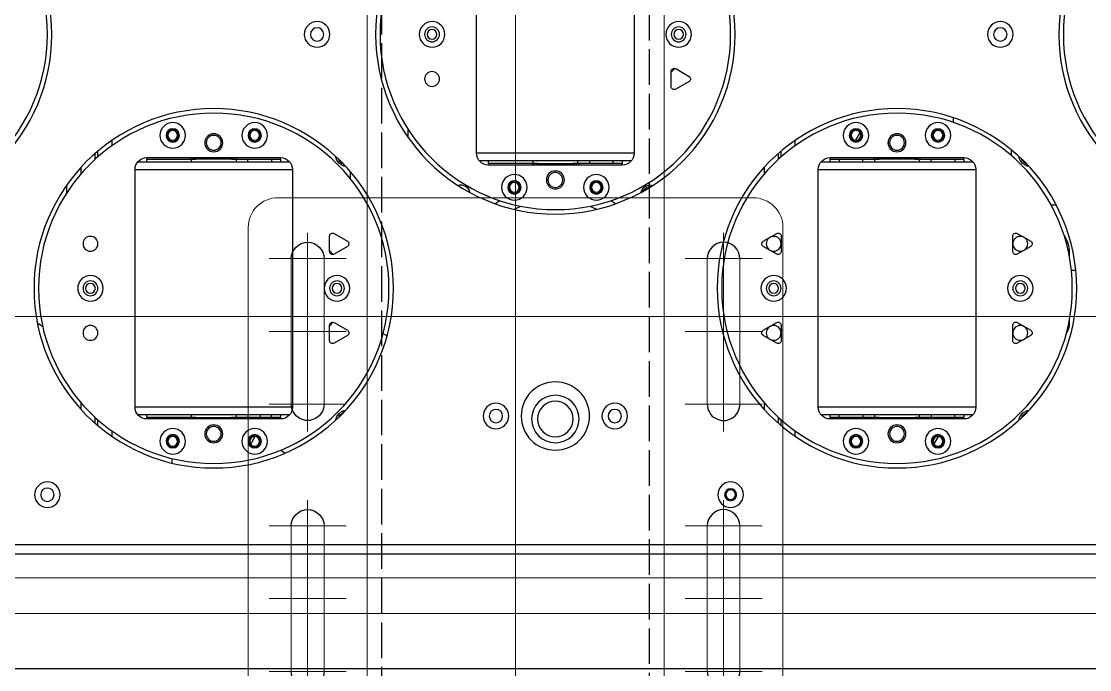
# Model space of a CAD drawing. Header units: millimetres. Extents: x 845401 to 948039, y 511594 to 550263.
# Drawn here: x 912051.9 to 912411.5, y 531272.8 to 531491.1 of the extents above; entities that cross this region are included whole.
import ezdxf

# ---------------------------------------------------------------- set-up
doc = ezdxf.new("R2010")
doc.units = ezdxf.units.MM
doc.linetypes.add('ACAD_ISO02W100', pattern=[15, 12, -3])
doc.linetypes.add('CENTER', pattern=[0])
doc.layers.add('00', color=7, linetype='Continuous')
doc.layers.add('虚线', color=4, linetype='ACAD_ISO02W100')
for name, color, linetype, lineweight in [('8101-0023040DXF_CONTINUOUS_LINE', 7, 'Continuous', 18), ('A-剖-0.10mm.......SECT-L01', 255, 'Continuous', 18), ('中心线', 1, 'CENTER', 9), ('粗实线', 7, 'Continuous', 30)]:
    doc.layers.add(name, color=color, linetype=linetype, lineweight=lineweight)

# ---------------------------------------------------------------- blocks, each defined once
blk = doc.blocks.new('1260包胶摆轮')
at = {"color": 7, "linetype": 'Continuous', "lineweight": 25}
for p, q in [((4843148.78, 879143.7), (4841954.98, 879143.7)), ((4843148.18, 879146.8), (4841955.59, 879146.8)), ((4842250.38, 879116.16), (4842250.38, 879114.61)), ((4842224.38, 879100.67), (4842224.38, 879102.69)), ((4842224.38, 879100.8), (4842224.52, 879100.8)), ((4842225.38, 879103.55), (4842225.38, 879101.57)), ((4842286.88, 879101.3), (4842241.88, 879101.3)), ((4842286.88, 879101.3), (4842241.88, 879101.3)), ((4842241.88, 879100.8), (4842241.88, 879101.3)), ((4842241.88, 879100.8), (4842241.88, 879101.3)), ((4842256.63, 879100.8), (4842241.88, 879100.8)), ((4842241.88, 879100.8), (4842241.88, 879099.8)), ((4842256.63, 879100.8), (4842241.88, 879100.8)), ((4842241.88, 879100.8), (4842241.88, 879099.8)), ((4842256.63, 879101.3), (4842256.63, 879100.8)), ((4842256.63, 879101.3), (4842256.63, 879100.8)), ((4842257.22, 879100.8), (4842256.63, 879100.8)), ((4842256.88, 879100.8), (4842256.88, 879099.8)), ((4842257.8, 879100.8), (4842257.22, 879100.8)), ((4842258.38, 879100.8), (4842257.8, 879100.8)), ((4842258.38, 879101.3), (4842258.38, 879100.8)), ((4842258.38, 879100.8), (4842264.38, 879100.8)), ((4842264.38, 879100.8), (4842270.38, 879100.8)), ((4842270.38, 879100.8), (4842270.38, 879101.3)), ((4842270.97, 879100.8), (4842270.38, 879100.8)), ((4842271.54, 879100.8), (4842270.97, 879100.8)), ((4842272.13, 879100.8), (4842271.54, 879100.8)), ((4842271.88, 879099.8), (4842271.88, 879100.8)), ((4842272.13, 879100.8), (4842272.13, 879101.3)), ((4842272.13, 879100.8), (4842272.13, 879101.3)), ((4842286.88, 879100.8), (4842272.13, 879100.8)), ((4842286.88, 879100.8), (4842272.13, 879100.8)), ((4842275.88, 879099.8), (4842275.88, 879100.8)), ((4842275.88, 879099.8), (4842275.88, 879100.8)), ((4842280.14, 879099.8), (4842279.9, 879100.8)), ((4842280.13, 879099.8), (4842279.9, 879100.8)), ((4842283.88, 879100.8), (4842283.88, 879099.8)), ((4842283.88, 879100.8), (4842283.88, 879099.8)), ((4842286.88, 879101.3), (4842286.88, 879100.8)), ((4842286.88, 879101.3), (4842286.88, 879100.8)), ((4842286.88, 879099.8), (4842286.88, 879100.8)), ((4842286.88, 879099.8), (4842286.88, 879100.8)), ((4842306.33, 879100.8), (4842306.43, 879100.8)), ((4842454.38, 879100.67), (4842454.38, 879102.69)), ((4842454.38, 879100.8), (4842454.52, 879100.8)), ((4842455.38, 879103.55), (4842455.38, 879101.57)), ((4842516.88, 879101.3), (4842471.88, 879101.3)), ((4842516.88, 879101.3), (4842471.88, 879101.3)), ((4842471.88, 879100.8), (4842471.88, 879101.3)), ((4842471.88, 879100.8), (4842471.88, 879101.3)), ((4842486.63, 879100.8), (4842471.88, 879100.8)), ((4842471.88, 879100.8), (4842471.88, 879099.8)), ((4842486.63, 879100.8), (4842471.88, 879100.8)), ((4842471.88, 879100.8), (4842471.88, 879099.8)), ((4842474.88, 879100.8), (4842474.88, 879099.8)), ((4842482.88, 879099.8), (4842482.88, 879100.8)), ((4842486.63, 879101.3), (4842486.63, 879100.8)), ((4842486.63, 879101.3), (4842486.63, 879100.8)), ((4842487.22, 879100.8), (4842486.63, 879100.8)), ((4842486.88, 879100.8), (4842486.88, 879099.8)), ((4842487.8, 879100.8), (4842487.22, 879100.8)), ((4842488.38, 879100.8), (4842487.8, 879100.8)), ((4842488.38, 879101.3), (4842488.38, 879100.8)), ((4842488.38, 879100.8), (4842494.38, 879100.8)), ((4842494.38, 879100.8), (4842500.38, 879100.8)), ((4842500.38, 879100.8), (4842500.38, 879101.3)), ((4842500.97, 879100.8), (4842500.38, 879100.8)), ((4842501.54, 879100.8), (4842500.97, 879100.8)), ((4842502.13, 879100.8), (4842501.54, 879100.8)), ((4842501.88, 879099.8), (4842501.88, 879100.8)), ((4842502.13, 879100.8), (4842502.13, 879101.3)), ((4842502.13, 879100.8), (4842502.13, 879101.3)), ((4842516.88, 879100.8), (4842502.13, 879100.8)), ((4842516.88, 879100.8), (4842502.13, 879100.8)), ((4842505.88, 879099.8), (4842505.88, 879100.8)), ((4842513.88, 879100.8), (4842513.88, 879099.8)), ((4842516.88, 879101.3), (4842516.88, 879100.8)), ((4842516.88, 879101.3), (4842516.88, 879100.8)), ((4842516.88, 879099.8), (4842516.88, 879100.8)), ((4842516.88, 879099.8), (4842516.88, 879100.8)), ((4842536.33, 879100.8), (4842536.43, 879100.8)), ((4842237.88, 879097.3), (4842237.88, 879017.3)), ((4842237.88, 879097.3), (4842237.88, 879017.3)), ((4842238.76, 879099.8), (4842264.38, 879099.8)), ((4842264.38, 879099.8), (4842290, 879099.8)), ((4842290.88, 879017.3), (4842290.88, 879097.3)), ((4842290.88, 879017.3), (4842290.88, 879097.3)), ((4842467.88, 879097.3), (4842467.88, 879017.3)), ((4842467.88, 879097.3), (4842467.88, 879017.3)), ((4842468.76, 879099.8), (4842494.38, 879099.8)), ((4842494.38, 879099.8), (4842520, 879099.8)), ((4842520.88, 879017.3), (4842520.88, 879097.3)), ((4842520.88, 879017.3), (4842520.88, 879097.3)), ((4842303.38, 879074.9), (4842303.38, 879069.7)), ((4842303.38, 879074.9), (4842303.38, 879069.7)), ((4842309.38, 879073.16), (4842304.88, 879075.76)), ((4842309.38, 879073.16), (4842304.88, 879075.76)), ((4842453.88, 879075.76), (4842449.38, 879073.16)), ((4842455.38, 879069.7), (4842455.38, 879074.9)), ((4842533.38, 879074.9), (4842533.38, 879069.7)), ((4842539.38, 879073.16), (4842534.88, 879075.76)), ((4842304.88, 879068.83), (4842309.38, 879071.43)), ((4842304.88, 879068.83), (4842309.38, 879071.43)), ((4842322.66, 879073.54), (4842322.57, 879073.21)), ((4842449.38, 879071.43), (4842453.88, 879068.83)), ((4842534.88, 879068.83), (4842539.38, 879071.43)), ((4842304.63, 879068.73), (4842303.38, 879070.04)), ((4842304.63, 879068.73), (4842303.38, 879070.04)), ((4842552.38, 879068.13), (4842552.38, 879069.3)), ((4842554.59, 879051.3), (4842553.08, 879051.3)), ((4842552.38, 879045.05), (4842552.38, 879046.46)), ((4842303.38, 879044.55), (4842304.63, 879045.86)), ((4842303.38, 879044.56), (4842304.63, 879045.86)), ((4842303.38, 879044.9), (4842303.38, 879039.7)), ((4842303.38, 879044.9), (4842303.38, 879039.7)), ((4842309.38, 879043.16), (4842304.88, 879045.76)), ((4842309.38, 879043.16), (4842304.88, 879045.76)), ((4842453.88, 879045.76), (4842449.38, 879043.16)), ((4842455.38, 879039.7), (4842455.38, 879044.9)), ((4842533.38, 879044.9), (4842533.38, 879039.7)), ((4842539.38, 879043.16), (4842534.88, 879045.76)), ((4842304.88, 879038.83), (4842309.38, 879041.43)), ((4842304.88, 879038.83), (4842309.38, 879041.43)), ((4842449.38, 879041.43), (4842453.88, 879038.83)), ((4842534.88, 879038.83), (4842539.38, 879041.43)), ((4842391.01, 879029.64), (4842393.24, 879030.69)), ((4842548.01, 879029.3), (4842546.32, 879029.3)), ((4842214.88, 879025.19), (4842214.88, 879022.52)), ((4842411.2, 879022.48), (4842412.17, 879022.64)), ((4842310.38, 879020.35), (4842310.38, 879018)), ((4842224.38, 879011.91), (4842224.38, 879013.92)), ((4842264.38, 879014.8), (4842238.76, 879014.8)), ((4842241.88, 879014.8), (4842241.88, 879013.8)), ((4842241.88, 879014.8), (4842241.88, 879013.8)), ((4842241.88, 879013.3), (4842241.88, 879013.8)), ((4842241.88, 879013.8), (4842256.63, 879013.8)), ((4842241.88, 879013.3), (4842241.88, 879013.8)), ((4842241.88, 879013.8), (4842256.63, 879013.8)), ((4842256.63, 879013.8), (4842256.63, 879013.3)), ((4842256.63, 879013.8), (4842257.22, 879013.8)), ((4842256.63, 879013.8), (4842256.63, 879013.3)), ((4842256.88, 879014.8), (4842256.88, 879013.8)), ((4842257.22, 879013.8), (4842257.8, 879013.8)), ((4842257.8, 879013.8), (4842258.38, 879013.8)), ((4842264.38, 879013.8), (4842258.38, 879013.8)), ((4842258.38, 879013.8), (4842258.38, 879013.3)), ((4842290, 879014.8), (4842264.38, 879014.8)), ((4842270.38, 879013.8), (4842264.38, 879013.8)), ((4842270.38, 879013.3), (4842270.38, 879013.8)), ((4842270.38, 879013.8), (4842270.97, 879013.8)), ((4842270.97, 879013.8), (4842271.54, 879013.8)), ((4842271.54, 879013.8), (4842272.13, 879013.8)), ((4842271.88, 879013.8), (4842271.88, 879014.8)), ((4842272.13, 879013.3), (4842272.13, 879013.8)), ((4842272.13, 879013.8), (4842286.88, 879013.8)), ((4842272.13, 879013.3), (4842272.13, 879013.8)), ((4842272.13, 879013.8), (4842286.88, 879013.8)), ((4842275.88, 879014.8), (4842275.88, 879013.8)), ((4842275.88, 879014.8), (4842275.88, 879013.8)), ((4842283.88, 879013.8), (4842283.88, 879014.8)), ((4842283.88, 879013.8), (4842283.88, 879014.8)), ((4842286.88, 879013.8), (4842286.88, 879014.8)), ((4842286.88, 879013.8), (4842286.88, 879014.8)), ((4842286.88, 879013.8), (4842286.88, 879013.3)), ((4842286.88, 879013.8), (4842286.88, 879013.3)), ((4842353.76, 879014.3), (4842405.01, 879014.3)), ((4842401.88, 879015.8), (4842356.88, 879015.8)), ((4842356.88, 879015.3), (4842356.88, 879015.8)), ((4842371.63, 879015.3), (4842356.88, 879015.3)), ((4842356.88, 879015.3), (4842356.88, 879014.3)), ((4842371.63, 879015.8), (4842371.63, 879015.3)), ((4842372.22, 879015.3), (4842371.63, 879015.3)), ((4842371.88, 879015.3), (4842371.88, 879014.3)), ((4842372.8, 879015.3), (4842372.22, 879015.3)), ((4842373.38, 879015.3), (4842372.8, 879015.3)), ((4842373.38, 879015.8), (4842373.38, 879015.3)), ((4842373.38, 879015.3), (4842385.38, 879015.3)), ((4842385.38, 879015.3), (4842385.38, 879015.8)), ((4842385.97, 879015.3), (4842385.38, 879015.3)), ((4842386.55, 879015.3), (4842385.97, 879015.3)), ((4842387.13, 879015.3), (4842386.55, 879015.3)), ((4842386.88, 879014.3), (4842386.88, 879015.3)), ((4842387.13, 879015.3), (4842387.13, 879015.8)), ((4842401.88, 879015.3), (4842387.13, 879015.3)), ((4842390.88, 879014.3), (4842390.88, 879015.3)), ((4842398.88, 879015.3), (4842398.88, 879014.3)), ((4842401.88, 879015.8), (4842401.88, 879015.3)), ((4842401.88, 879014.3), (4842401.88, 879015.3)), ((4842454.38, 879011.91), (4842454.38, 879013.93)), ((4842494.38, 879014.8), (4842468.76, 879014.8)), ((4842471.88, 879014.8), (4842471.88, 879013.8)), ((4842471.88, 879014.8), (4842471.88, 879013.8)), ((4842471.88, 879013.8), (4842486.63, 879013.8)), ((4842471.88, 879013.3), (4842471.88, 879013.8)), ((4842471.88, 879013.3), (4842471.88, 879013.8)), ((4842471.88, 879013.8), (4842486.63, 879013.8)), ((4842474.88, 879013.8), (4842474.88, 879014.8)), ((4842482.88, 879014.8), (4842482.88, 879013.8)), ((4842486.63, 879013.8), (4842486.63, 879013.3)), ((4842486.63, 879013.8), (4842486.63, 879013.3)), ((4842486.63, 879013.8), (4842487.22, 879013.8)), ((4842486.88, 879014.8), (4842486.88, 879013.8)), ((4842487.22, 879013.8), (4842487.8, 879013.8)), ((4842487.8, 879013.8), (4842488.38, 879013.8)), ((4842494.38, 879013.8), (4842488.38, 879013.8)), ((4842488.38, 879013.8), (4842488.38, 879013.3)), ((4842520, 879014.8), (4842494.38, 879014.8)), ((4842500.38, 879013.8), (4842494.38, 879013.8)), ((4842500.38, 879013.3), (4842500.38, 879013.8)), ((4842500.38, 879013.8), (4842500.97, 879013.8)), ((4842500.97, 879013.8), (4842501.54, 879013.8)), ((4842501.54, 879013.8), (4842502.13, 879013.8)), ((4842501.88, 879013.8), (4842501.88, 879014.8)), ((4842502.13, 879013.3), (4842502.13, 879013.8)), ((4842502.13, 879013.8), (4842516.88, 879013.8)), ((4842502.13, 879013.3), (4842502.13, 879013.8)), ((4842502.13, 879013.8), (4842516.88, 879013.8)), ((4842505.88, 879014.8), (4842505.88, 879013.8)), ((4842513.88, 879013.8), (4842513.88, 879014.8)), ((4842516.88, 879013.8), (4842516.88, 879014.8)), ((4842516.88, 879013.8), (4842516.88, 879014.8)), ((4842516.88, 879013.8), (4842516.88, 879013.3)), ((4842516.88, 879013.8), (4842516.88, 879013.3)), ((4842225.38, 879013.02), (4842225.38, 879011.05)), ((4842241.88, 879013.3), (4842286.88, 879013.3)), ((4842241.88, 879013.3), (4842286.88, 879013.3)), ((4842352.88, 879011.8), (4842352.88, 878931.8)), ((4842405.88, 878931.8), (4842405.88, 879011.8)), ((4842455.38, 879013.03), (4842455.38, 879011.05)), ((4842471.88, 879013.3), (4842516.88, 879013.3)), ((4842471.88, 879013.3), (4842516.88, 879013.3)), ((4842532.88, 879012.59), (4842532.88, 879010.63)), ((4842329.88, 879006.58), (4842329.88, 879003.9)), ((4842513.38, 879001.44), (4842513.38, 878999.86)), ((4842418.38, 878989.4), (4842418.38, 878984.2)), ((4842424.38, 878987.66), (4842419.88, 878990.26)), ((4842419.88, 878983.33), (4842424.38, 878985.93)), ((4842419.64, 878983.23), (4842418.38, 878984.54))]:
    blk.add_line(p, q, dxfattribs=at)
at = {"color": 8, "linetype": 'Continuous', "lineweight": 25}
for p, q in [((4842230.12, 879105.33), (4842230.12, 879107.16)), ((4842460.12, 879107.16), (4842460.12, 879105.33)), ((4842257.22, 879101.3), (4842257.22, 879100.8)), ((4842257.8, 879100.8), (4842257.8, 879101.3)), ((4842270.97, 879101.3), (4842270.97, 879100.8)), ((4842271.54, 879100.8), (4842271.54, 879101.3)), ((4842487.22, 879101.3), (4842487.22, 879100.8)), ((4842487.8, 879100.8), (4842487.8, 879101.3)), ((4842500.97, 879101.3), (4842500.97, 879100.8)), ((4842501.54, 879100.8), (4842501.54, 879101.3)), ((4842219.65, 879095.77), (4842219.65, 879098.03)), ((4842290.88, 879097.3), (4842237.88, 879097.3)), ((4842290.88, 879097.3), (4842237.88, 879097.3)), ((4842449.64, 879095.76), (4842449.64, 879098.02)), ((4842520.88, 879097.3), (4842467.88, 879097.3)), ((4842520.88, 879097.3), (4842467.88, 879097.3)), ((4842219.65, 879016.57), (4842219.65, 879018.83)), ((4842449.64, 879016.57), (4842449.64, 879018.83)), ((4842237.88, 879017.3), (4842290.88, 879017.3)), ((4842237.88, 879017.3), (4842290.88, 879017.3)), ((4842257.22, 879013.8), (4842257.22, 879013.3)), ((4842257.8, 879013.3), (4842257.8, 879013.8)), ((4842270.97, 879013.8), (4842270.97, 879013.3)), ((4842271.54, 879013.3), (4842271.54, 879013.8)), ((4842372.22, 879015.8), (4842372.22, 879015.3)), ((4842372.8, 879015.3), (4842372.8, 879015.8)), ((4842385.97, 879015.8), (4842385.97, 879015.3)), ((4842386.55, 879015.3), (4842386.55, 879015.8)), ((4842467.88, 879017.3), (4842520.88, 879017.3)), ((4842467.88, 879017.3), (4842520.88, 879017.3)), ((4842487.22, 879013.8), (4842487.22, 879013.3)), ((4842487.8, 879013.3), (4842487.8, 879013.8)), ((4842500.97, 879013.8), (4842500.97, 879013.3)), ((4842501.54, 879013.3), (4842501.54, 879013.8)), ((4842405.88, 879011.8), (4842352.88, 879011.8)), ((4842230.12, 879007.44), (4842230.12, 879009.26)), ((4842460.12, 879009.27), (4842460.12, 879007.44))]:
    blk.add_line(p, q, dxfattribs=at)
at = {"color": 7, "linetype": 'Continuous', "lineweight": 25, "flags": 128}
for points in [[(4842287.03, 879111.78), (4842287.89, 879112.43), (4842288.42, 879112.82)], [(4842278.2, 879107.15), (4842277.06, 879109.33), (4842276.8, 879109.71)], [(4842278.19, 879107.15), (4842277.05, 879109.33), (4842276.8, 879109.71)], [(4842508.2, 879107.15), (4842507.06, 879109.33), (4842506.81, 879109.71)], [(4842322.73, 879073.28), (4842322.07, 879072.99), (4842321.35, 879072.64)], [(4842206.83, 879070.31), (4842206.18, 879069.87), (4842205.03, 879069.03)], [(4842359.08, 879028.79), (4842359.39, 879028.57), (4842360.64, 879027.74)], [(4842365.52, 879030.69), (4842365.66, 879030.62), (4842367.76, 879029.64)], [(4842398.13, 879027.74), (4842399.37, 879028.57), (4842399.69, 879028.79)], [(4842480.57, 879007.45), (4842481.71, 879005.27), (4842481.96, 879004.89)]]:
    blk.add_lwpolyline(points, dxfattribs=at)
at = {"color": 7, "linetype": 'Continuous', "lineweight": 25}
for centre, radius in [((4842208.38, 879126.8), 4.3), ((4842208.38, 879126.8), 2.25), ((4842438.38, 879126.8), 4.3), ((4842438.38, 879126.8), 2.02), ((4842438.38, 879126.8), 1.65), ((4842264.38, 879057.3), 60.5), ((4842264.38, 879057.3), 59), ((4842264.38, 879057.3), 59), ((4842494.38, 879057.3), 60.5), ((4842494.38, 879057.3), 59), ((4842494.38, 879057.3), 59), ((4842250.58, 879108.8), 4.3), ((4842250.58, 879108.8), 4.3), ((4842250.58, 879108.8), 2.25), ((4842250.58, 879108.8), 2.25), ((4842278.18, 879108.8), 4.3), ((4842278.18, 879108.8), 4.3), ((4842278.18, 879108.8), 2.25), ((4842278.18, 879108.8), 2.25), ((4842379.38, 879100.3), 11.5), ((4842480.58, 879108.8), 4.3), ((4842480.58, 879108.8), 4.3), ((4842480.58, 879108.8), 2.25), ((4842480.58, 879108.8), 2.25), ((4842508.18, 879108.8), 4.3), ((4842508.18, 879108.8), 4.3), ((4842508.18, 879108.8), 2.25), ((4842508.18, 879108.8), 2.25), ((4842250.58, 879108.8), 2.03), ((4842250.58, 879108.8), 2.02), ((4842250.58, 879108.8), 1.65), ((4842250.58, 879108.8), 1.65), ((4842264.38, 879106.3), 3.03), ((4842264.38, 879106.3), 3.03), ((4842264.38, 879106.3), 2.5), ((4842264.38, 879106.3), 2.5), ((4842278.18, 879108.8), 2.03), ((4842278.18, 879108.8), 2.02), ((4842278.18, 879108.8), 1.65), ((4842278.18, 879108.8), 1.65), ((4842379.38, 879101.3), 8), ((4842379.38, 879101.3), 6), ((4842480.58, 879108.8), 2.03), ((4842480.58, 879108.8), 2.03), ((4842480.58, 879108.8), 1.65), ((4842480.58, 879108.8), 1.65), ((4842494.38, 879106.3), 3.03), ((4842494.38, 879106.3), 3.03), ((4842494.38, 879106.3), 2.5), ((4842494.38, 879106.3), 2.5), ((4842508.18, 879108.8), 2.03), ((4842508.18, 879108.8), 2.02), ((4842508.18, 879108.8), 1.65), ((4842508.18, 879108.8), 1.65), ((4842359.38, 879100.3), 4.3), ((4842399.38, 879100.3), 4.3), ((4842359.38, 879100.3), 2.25), ((4842399.38, 879100.3), 2.25), ((4842222.88, 879072.3), 2.5), ((4842222.88, 879072.3), 2.5), ((4842452.88, 879072.3), 2.5), ((4842535.88, 879072.3), 2.5), ((4842222.88, 879057.3), 4.3), ((4842222.88, 879057.3), 4.3), ((4842305.88, 879057.3), 4.3), ((4842305.88, 879057.3), 4.3), ((4842452.88, 879057.3), 4.3), ((4842452.88, 879057.3), 4.3), ((4842535.88, 879057.3), 4.3), ((4842535.88, 879057.3), 4.3), ((4842222.88, 879057.3), 2.5), ((4842222.88, 879057.3), 2.5), ((4842222.88, 879057.3), 1.65), ((4842222.88, 879057.3), 1.65), ((4842305.88, 879057.3), 2.5), ((4842305.88, 879057.3), 2.5), ((4842305.88, 879057.3), 1.65), ((4842305.88, 879057.3), 1.65), ((4842452.88, 879057.3), 2.5), ((4842452.88, 879057.3), 2.5), ((4842452.88, 879057.3), 1.65), ((4842452.88, 879057.3), 1.65), ((4842535.88, 879057.3), 2.5), ((4842535.88, 879057.3), 2.5), ((4842535.88, 879057.3), 1.65), ((4842535.88, 879057.3), 1.65), ((4842222.88, 879042.3), 2.5), ((4842222.88, 879042.3), 2.5), ((4842452.88, 879042.3), 2.5), ((4842535.88, 879042.3), 2.5), ((4842149.38, 878971.8), 60.5), ((4842379.38, 878971.8), 60.5), ((4842609.38, 878971.8), 60.5), ((4842149.38, 878971.8), 59), ((4842379.38, 878971.8), 59), ((4842609.38, 878971.8), 59), ((4842365.58, 879023.3), 4.3), ((4842365.58, 879023.3), 2.25), ((4842365.58, 879023.3), 2.03), ((4842365.58, 879023.3), 1.65), ((4842393.18, 879023.3), 4.3), ((4842393.18, 879023.3), 2.25), ((4842393.18, 879023.3), 2.03), ((4842393.18, 879023.3), 1.65), ((4842379.38, 879020.8), 3.03), ((4842379.38, 879020.8), 2.5), ((4842264.38, 879008.3), 3.02), ((4842264.38, 879008.3), 3.03), ((4842264.38, 879008.3), 2.5), ((4842264.38, 879008.3), 2.5), ((4842494.38, 879008.3), 3.02), ((4842494.38, 879008.3), 3.03), ((4842494.38, 879008.3), 2.5), ((4842494.38, 879008.3), 2.5), ((4842250.58, 879005.8), 4.3), ((4842250.58, 879005.8), 4.3), ((4842250.58, 879005.8), 2.25), ((4842250.58, 879005.8), 2.25), ((4842250.58, 879005.8), 2.02), ((4842250.58, 879005.8), 2.03), ((4842250.58, 879005.8), 1.65), ((4842250.58, 879005.8), 1.65), ((4842278.18, 879005.8), 4.3), ((4842278.18, 879005.8), 4.3), ((4842278.18, 879005.8), 2.25), ((4842278.18, 879005.8), 2.25), ((4842278.18, 879005.8), 2.03), ((4842278.18, 879005.8), 2.03), ((4842278.18, 879005.8), 1.65), ((4842278.18, 879005.8), 1.65), ((4842480.58, 879005.8), 4.3), ((4842480.58, 879005.8), 4.3), ((4842480.58, 879005.8), 2.25), ((4842480.58, 879005.8), 2.25), ((4842480.58, 879005.8), 2.02), ((4842480.58, 879005.8), 2.03), ((4842480.58, 879005.8), 1.65), ((4842480.58, 879005.8), 1.65), ((4842508.18, 879005.8), 4.3), ((4842508.18, 879005.8), 4.3), ((4842508.18, 879005.8), 2.25), ((4842508.18, 879005.8), 2.25), ((4842508.18, 879005.8), 2.03), ((4842508.18, 879005.8), 2.02), ((4842508.18, 879005.8), 1.65), ((4842508.18, 879005.8), 1.65), ((4842337.88, 878986.8), 2.5), ((4842299.17, 878971.8), 4.3), ((4842337.88, 878971.8), 4.3), ((4842337.88, 878971.8), 2.5), ((4842420.88, 878971.8), 4.3), ((4842420.88, 878971.8), 2.5), ((4842529.17, 878971.8), 4.3), ((4842299.17, 878971.8), 2.25), ((4842337.88, 878971.8), 1.65), ((4842420.88, 878971.8), 1.65), ((4842529.17, 878971.8), 2.25)]:
    blk.add_circle(centre, radius, dxfattribs=at)
for centre, radius, start, end in [((4842241.88, 879097.3), 4, 90, 180), ((4842241.88, 879097.3), 4, 90, 180), ((4842286.88, 879097.3), 4, 0, 90), ((4842286.88, 879097.3), 4, 0, 90), ((4842309.38, 879102.3), 4, 187.7927, 262.2114), ((4842309.38, 879102.3), 3.4, 202.9308, 247.0733), ((4842471.88, 879097.3), 4, 90, 180), ((4842471.88, 879097.3), 4, 90, 180), ((4842516.88, 879097.3), 4, 0, 90), ((4842516.88, 879097.3), 4, 0, 90), ((4842539.38, 879102.3), 4, 187.7927, 262.2114), ((4842539.38, 879102.3), 3.4, 202.9308, 247.0733), ((4842304.38, 879074.9), 1, 60, 180), ((4842304.38, 879074.9), 1, 60, 180), ((4842454.38, 879074.9), 1, 0, 120), ((4842534.38, 879074.9), 1, 60, 180), ((4842308.88, 879072.3), 1, 300, 60), ((4842308.88, 879072.3), 1, 300, 60), ((4842449.88, 879072.3), 1, 120, 240), ((4842538.88, 879072.3), 1, 300, 60), ((4842547.38, 879069.3), 5, 0, 34.9944), ((4842304.38, 879069.7), 1, 180, 300), ((4842304.38, 879069.7), 1, 180, 300), ((4842454.38, 879069.7), 1, 240, 0), ((4842534.38, 879069.7), 1, 180, 300), ((4842304.38, 879044.9), 1, 60, 180), ((4842304.38, 879044.9), 1, 60, 180), ((4842308.88, 879042.3), 1, 300, 60), ((4842308.88, 879042.3), 1, 300, 60), ((4842449.88, 879042.3), 1, 120, 240), ((4842454.38, 879044.9), 1, 0, 120), ((4842534.38, 879044.9), 1, 60, 180), ((4842538.88, 879042.3), 1, 300, 60), ((4842542.63, 879045.05), 9.75, 325.0133, 0), ((4842304.38, 879039.7), 1, 180, 300), ((4842304.38, 879039.7), 1, 180, 300), ((4842454.38, 879039.7), 1, 240, 0), ((4842534.38, 879039.7), 1, 180, 300), ((4842347.56, 879025.48), 3, 251.1299, 350.1912), ((4842411.2, 879025.48), 3, 189.7345, 270), ((4842411.6, 879025.88), 3, 204.6591, 273.7825), ((4842241.88, 879017.3), 4, 180, 270), ((4842241.88, 879017.3), 4, 180, 270), ((4842286.88, 879017.3), 4, 270, 0), ((4842286.88, 879017.3), 4, 270, 0), ((4842309.38, 879012.3), 4, 97.7886, 172.2073), ((4842309.38, 879012.3), 3.4, 112.9267, 157.0692), ((4842356.88, 879011.8), 4, 90, 180), ((4842401.88, 879011.8), 4, 0, 90), ((4842471.88, 879017.3), 4, 180, 270), ((4842471.88, 879017.3), 4, 180, 270), ((4842516.88, 879017.3), 4, 270, 0), ((4842516.88, 879017.3), 4, 270, 0), ((4842539.38, 879012.3), 4, 97.7886, 172.2073), ((4842539.38, 879012.3), 3.4, 112.9267, 157.0692), ((4842419.38, 878989.4), 1, 60, 180), ((4842423.88, 878986.8), 1, 300, 60), ((4842419.38, 878984.2), 1, 180, 300)]:
    blk.add_arc(centre, radius, start, end, dxfattribs=at)
blk = doc.blocks.new('小盘摆轮加过渡板')
at = {"layer": 'A-剖-0.10mm.......SECT-L01', "color": 4}
for points in [[(735451.26, 342660.57), (734251.26, 342660.57), (734251.26, 341382.62), (735451.26, 341382.62)], [(735451.26, 342650.57), (734251.26, 342650.57), (734251.26, 341390.57), (735451.26, 341390.57)]]:
    blk.add_lwpolyline(points, close=True, dxfattribs=at)
at = {"layer": 'A-剖-0.10mm.......SECT-L01', "color": 1, "xscale": -1, "rotation": 180}
blk.add_blockref('1260包胶摆轮', (-4107700.62, 1220537.36), dxfattribs=at)
blk = doc.blocks.new('G$C0940C817')
at = {"linetype": 'Continuous', "lineweight": 25}
for p, q in [((626.22, 2120), (799.8, 2120)), ((799.8, 2120), (1480.5, 2120))]:
    blk.add_line(p, q, dxfattribs=at)
blk = doc.blocks.new('螺旋滑槽3')
at = {"rotation": 180}
blk.add_blockref('G$C0940C817', (1174887.04, 1943894.6, 0.25), dxfattribs=at)
blk = doc.blocks.new('C线')
blk.add_blockref('小盘摆轮加过渡板', (259422.7, 128758.97, -144.38))
at = {"layer": '8101-0023040DXF_CONTINUOUS_LINE', "color": 2, "xscale": -1, "rotation": 180}
blk.add_blockref('螺旋滑槽3', (-179922.93, 2411885.48, -0.25), dxfattribs=at)
blk = doc.blocks.new('G$C0CC04805')
for p, q in [((48.15, 18.45), (-0.85, 18.45)), ((48.15, 7.45), (-0.85, 7.45))]:
    blk.add_line(p, q)
at = {"layer": '中心线'}
for p, q in [((-0.85, 25.91), (-0.85, 0)), ((23.65, 25.91), (23.65, 0)), ((48.15, 25.91), (48.15, 0)), ((57.35, 12.95), (-9.5, 12.95))]:
    blk.add_line(p, q, dxfattribs=at)
at = {"layer": '粗实线'}
for centre, start, end in [((-0.85, 12.95), 90, 270), ((48.15, 12.95), 270, 90)]:
    blk.add_arc(centre, 5.5, start, end, dxfattribs=at)
blk = doc.blocks.new('G$C4B261617')
blk.add_lwpolyline([(165, -5), (5, -5, -0.414214), (-5, 5), (-5, 165, -0.414214), (5, 175), (165, 175, -0.414214), (175, 165), (175, 5, -0.414214)], format="xyb", close=True)
at = {"rotation": 90.00000000000001}
for p in [(27.95, 106.35), (27.95, 16.35)]:
    blk.add_blockref('G$C0CC04805', p, dxfattribs=at)
at = {"xscale": -1, "rotation": 270}
for p in [(142.05, 106.35), (142.05, 16.35)]:
    blk.add_blockref('G$C0CC04805', p, dxfattribs=at)
blk = doc.blocks.new('G$C42BA1229')
for p, q in [((0, 140), (1870, 140)), ((1870, 40), (0, 40))]:
    blk.add_line(p, q)
at = {"layer": '虚线'}
for p, q in [((0, 135), (1870, 135)), ((1870, 45), (0, 45))]:
    blk.add_line(p, q, dxfattribs=at)
at = {"color": 1, "xscale": -1, "rotation": 89.99999999999977}
blk.add_blockref('G$C4B261617', (420, 175), dxfattribs=at)
blk = doc.blocks.new('A$C43D91BAB')
at = {"layer": '中心线'}
blk.add_line((150.49, 10, 5486.14), (150.49, 1880, 5486.14), dxfattribs=at)
at = {"layer": 'A-剖-0.10mm.......SECT-L01', "rotation": 90}
blk.add_blockref('G$C42BA1229', (240.49, 10, 5486.14), dxfattribs=at)
blk = doc.blocks.new('BC线平台')
at = {"layer": 'A-剖-0.10mm.......SECT-L01', "color": 2, "elevation": 0.98}
blk.add_lwpolyline([(776874.46, 363350.44), (808174.13, 363350.44), (808174.13, 363250.44), (776874.46, 363250.44)], close=True, dxfattribs=at)
at = {"color": 0, "linetype": 'ByBlock'}
blk.add_blockref('A$C43D91BAB', (791379.42, 362955.44, -5485.17), dxfattribs=at)

msp = doc.modelspace()

# ---------------------------------------------------------------- block references
at = {"layer": '00'}
for name, p in [('BC线平台', (120688.34, 168041.31, -0.98)), ('C线', (-81869.83, 61162.22))]:
    msp.add_blockref(name, p, dxfattribs=at)

doc.saveas('drawing.dxf')
